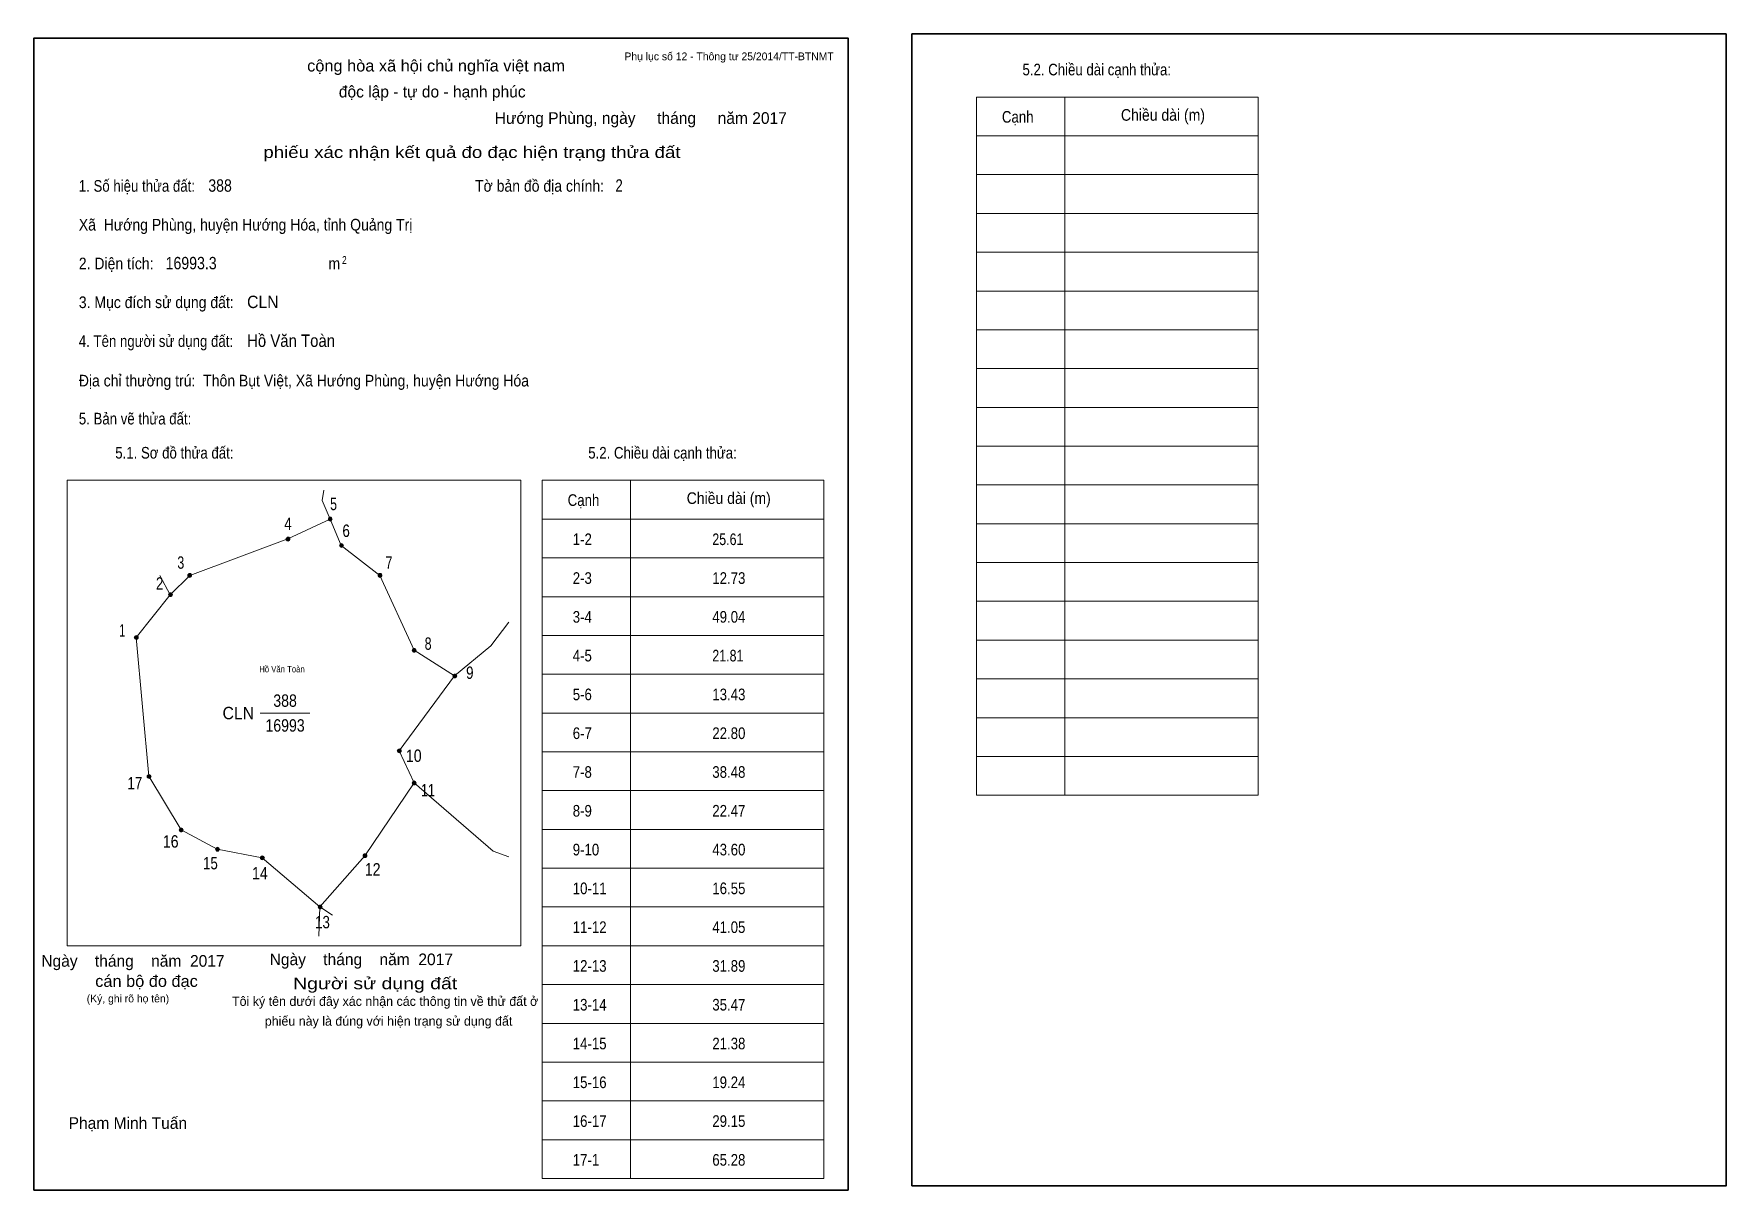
# Model space of a CAD drawing. Header units: centimetres. Extents: x 0 to 43.6, y 0 to 29.8.
import ezdxf
from ezdxf.enums import TextEntityAlignment as Align

# ---------------------------------------------------------------- set-up
doc = ezdxf.new("R2010")
doc.units = ezdxf.units.CM
doc.header["$LTSCALE"] = 0.12
for name, color, linetype in [('30', 7, 'Continuous'), ('34', 7, 'Continuous'), ('62', 7, 'Continuous')]:
    doc.layers.add(name, color=color, linetype=linetype)
for name, color, linetype, lineweight in [('32', 7, 'Continuous', 13), ('33', 7, 'Continuous', 13), ('61', 7, 'Continuous', 13), ('63', 7, 'Continuous', 13)]:
    doc.layers.add(name, color=color, linetype=linetype, lineweight=lineweight)

msp = doc.modelspace()

# ---------------------------------------------------------------- hatches: boundary and pattern name
at = {"layer": '32'}
for points in [[(7.6939, 17.3, 1), (7.5939, 17.3, 1)], [(6.607, 16.7849, 1), (6.507, 16.7849, 1)], [(7.9856, 16.6195, 1), (7.8856, 16.6195, 1)], [(4.0703, 15.8475, 1), (3.9703, 15.8475, 1)], [(8.9782, 15.8475, 1), (8.8782, 15.8475, 1)], [(3.574, 15.3512, 1), (3.474, 15.3512, 1)], [(2.6917, 14.2483, 1), (2.5917, 14.2483, 1)], [(9.8605, 13.9174, 1), (9.7605, 13.9174, 1)], [(10.9083, 13.2557, 1), (10.8083, 13.2557, 1)], [(9.4745, 11.3256, 1), (9.3745, 11.3256, 1)], [(3.0226, 10.6638, 1), (2.9226, 10.6638, 1)], [(9.8605, 10.4984, 1), (9.7605, 10.4984, 1)], [(3.8497, 9.2852, 1), (3.7497, 9.2852, 1)], [(4.7872, 8.7889, 1), (4.6872, 8.7889, 1)], [(5.9453, 8.5683, 1), (5.8453, 8.5683, 1)], [(8.5922, 8.6235, 1), (8.4922, 8.6235, 1)], [(7.4342, 7.3, 1), (7.3342, 7.3, 1)]]:
    msp.add_hatch(color=256, dxfattribs=at).paths.add_polyline_path(points)

# ---------------------------------------------------------------- linework, layer by layer
for centre in [(7.6439, 17.3), (6.557, 16.7849), (7.9356, 16.6195), (4.0203, 15.8475), (8.9282, 15.8475), (3.524, 15.3512), (2.6417, 14.2483), (9.8105, 13.9174), (10.8583, 13.2557), (9.4245, 11.3256), (2.9726, 10.6638), (9.8105, 10.4984), (3.7997, 9.2852), (4.7372, 8.7889), (5.8953, 8.5683), (8.5422, 8.6235), (7.3842, 7.3)]:
    msp.add_circle(centre, 0.05, dxfattribs=at)
at = {"layer": '33'}
msp.add_line((5.84, 12.3), (7.12, 12.3), dxfattribs=at)
at = {"layer": '61'}
for p, q in [((3.52, 15.35), (3.25, 15.85)), ((7.35, 6.55), (7.38, 7.3))]:
    msp.add_line(p, q, dxfattribs=at)
for points in [[(7.64, 17.3), (7.44, 17.78), (7.48, 18.05)], [(7.64, 17.3), (6.55, 16.79), (4.02, 15.85), (3.52, 15.35)], [(10.85, 13.26), (9.81, 13.92), (8.92, 15.85), (7.93, 16.62), (7.64, 17.3)], [(3.52, 15.35), (2.64, 14.25), (2.97, 10.67), (3.8, 9.29), (4.73, 8.79), (5.89, 8.57), (7.38, 7.3), (7.7, 7.09)], [(12.25, 14.64), (11.79, 14.03), (10.85, 13.26)], [(10.85, 13.26), (9.42, 11.33), (9.81, 10.5)], [(7.38, 7.3), (8.54, 8.62), (9.81, 10.5)], [(9.81, 10.5), (11.85, 8.74), (12.25, 8.59)]]:
    msp.add_lwpolyline(points, dxfattribs=at)
at = {"layer": '63'}
for p, q in [((24.31, 28.18), (31.58, 28.18)), ((24.31, 10.18), (24.31, 28.18)), ((26.59, 10.18), (26.59, 28.18)), ((31.58, 10.18), (31.58, 28.18)), ((24.31, 27.18), (31.58, 27.18)), ((24.31, 26.18), (31.58, 26.18)), ((24.31, 25.18), (31.58, 25.18)), ((24.31, 24.18), (31.58, 24.18)), ((24.31, 23.18), (31.58, 23.18)), ((24.31, 22.18), (31.58, 22.18)), ((24.31, 21.18), (31.58, 21.18)), ((24.31, 20.18), (31.58, 20.18)), ((24.31, 19.18), (31.58, 19.18)), ((0.86, 18.3), (12.56, 18.3)), ((0.86, 6.3), (0.86, 18.3)), ((12.56, 6.3), (12.56, 18.3)), ((13.11, 18.3), (20.38, 18.3)), ((13.11, 0.3), (13.11, 18.3)), ((15.39, 0.3), (15.39, 18.3)), ((20.38, 0.3), (20.38, 18.3)), ((24.31, 18.18), (31.58, 18.18)), ((13.11, 17.3), (20.38, 17.3)), ((24.31, 17.18), (31.58, 17.18)), ((13.11, 16.3), (20.38, 16.3)), ((24.31, 16.18), (31.58, 16.18)), ((13.11, 15.3), (20.38, 15.3)), ((24.31, 15.18), (31.58, 15.18)), ((13.11, 14.3), (20.38, 14.3)), ((24.31, 14.18), (31.58, 14.18)), ((13.11, 13.3), (20.38, 13.3)), ((24.31, 13.18), (31.58, 13.18)), ((13.11, 12.3), (20.38, 12.3)), ((24.31, 12.18), (31.58, 12.18)), ((24.31, 12.18), (31.58, 12.18)), ((13.11, 11.3), (20.38, 11.3)), ((24.31, 11.18), (31.58, 11.18)), ((13.11, 10.3), (20.38, 10.3)), ((24.31, 10.18), (31.58, 10.18)), ((13.11, 9.3), (20.38, 9.3)), ((13.11, 8.3), (20.38, 8.3)), ((13.11, 7.3), (20.38, 7.3)), ((0.86, 6.3), (12.56, 6.3)), ((13.11, 6.3), (20.38, 6.3)), ((13.11, 5.3), (20.38, 5.3)), ((13.11, 4.3), (20.38, 4.3)), ((13.11, 3.3), (20.38, 3.3)), ((13.11, 2.3), (20.38, 2.3)), ((13.11, 2.3), (20.38, 2.3)), ((13.11, 1.3), (20.38, 1.3)), ((13.11, 0.3), (20.38, 0.3))]:
    msp.add_line(p, q, dxfattribs=at)
at = {"layer": '63', "lineweight": 35}
for points in [[(0, 0), (0, 29.7), (21, 29.7), (21, 0)], [(22.65, 0.11), (22.65, 29.81), (43.65, 29.81), (43.65, 0.11)]]:
    msp.add_lwpolyline(points, close=True, dxfattribs=at)

# ---------------------------------------------------------------- texts
at = {"layer": '30'}
for s, width, p in [('1-2', 0.85, (13.9, 16.63)), ('25.61', 0.8, (17.5, 16.63)), ('2-3', 0.85, (13.9, 15.63)), ('12.73', 0.85, (17.5, 15.63)), ('3-4', 0.85, (13.9, 14.63)), ('49.04', 0.85, (17.5, 14.63)), ('4-5', 0.85, (13.9, 13.63)), ('21.81', 0.8, (17.5, 13.63)), ('5-6', 0.85, (13.9, 12.63)), ('13.43', 0.85, (17.5, 12.63)), ('6-7', 0.85, (13.9, 11.63)), ('22.80', 0.85, (17.5, 11.63)), ('7-8', 0.85, (13.9, 10.63)), ('38.48', 0.85, (17.5, 10.63)), ('8-9', 0.85, (13.9, 9.63)), ('22.47', 0.85, (17.5, 9.63)), ('9-10', 0.85, (13.9, 8.63)), ('43.60', 0.85, (17.5, 8.63)), ('10-11', 0.85, (13.9, 7.63)), ('16.55', 0.85, (17.5, 7.63)), ('11-12', 0.85, (13.9, 6.63)), ('41.05', 0.85, (17.5, 6.63)), ('12-13', 0.85, (13.9, 5.63)), ('31.89', 0.85, (17.5, 5.63)), ('13-14', 0.85, (13.9, 4.63)), ('35.47', 0.85, (17.5, 4.63)), ('14-15', 0.85, (13.9, 3.63)), ('21.38', 0.85, (17.5, 3.63)), ('15-16', 0.85, (13.9, 2.63)), ('19.24', 0.85, (17.5, 2.63)), ('16-17', 0.85, (13.9, 1.63)), ('29.15', 0.85, (17.5, 1.63)), ('17-1', 0.85, (13.9, 0.63)), ('65.28', 0.85, (17.5, 0.63))]:
    msp.add_text(s, height=0.3, dxfattribs=dict(at, width=width)).set_placement(p)
at = {"layer": '32'}
for s, width, p in [('5', 0.75, (7.73, 17.53)), ('4', 0.8, (6.555, 17.02)), ('6', 0.8, (8.055, 16.84)), ('3', 0.75, (3.79, 16.02)), ('7', 0.75, (9.16, 16.02)), ('2', 0.8, (3.245, 15.48)), ('1', 0.65, (2.28, 14.27)), ('8', 0.75, (10.17, 13.93)), ('9', 0.8, (11.245, 13.18)), ('10', 0.85, (9.8, 11.04)), ('17', 0.8, (2.605, 10.33)), ('11', 0.75, (10.165, 10.15)), ('16', 0.85, (3.53, 8.83)), ('15', 0.8, (4.555, 8.27)), ('14', 0.85, (5.83, 8.01)), ('12', 0.85, (8.74, 8.11)), ('13', 0.8, (7.445, 6.75))]:
    msp.add_text(s, height=0.32, dxfattribs=dict(at, width=width)).set_placement(p, align=Align.CENTER)
at = {"layer": '33', "width": 0.85}
for s, p in [('388', (6.48, 12.46)), ('16993', (6.48, 11.82))]:
    msp.add_text(s, height=0.32, dxfattribs=at).set_placement(p, align=Align.CENTER)
at = {"layer": '33', "width": 0.95}
msp.add_text('CLN', height=0.32, dxfattribs=at).set_placement((5.68, 12.14), align=Align.RIGHT)
at = {"layer": '34'}
for s, width, p in [('388', 0.85, (4.5, 25.74)), ('2', 0.8, (15, 25.74)), ('16993.3', 0.85, (3.4, 23.74)), ('CLN', 0.95, (5.5, 22.74)), ('Hồ Văn Toàn', 0.9, (5.5, 21.74))]:
    msp.add_text(s, height=0.32, dxfattribs=dict(at, width=width)).set_placement(p)
at = {"layer": '62', "width": 0.9}
msp.add_text('Hồ Văn Toàn', height=0.1654, dxfattribs=at).set_placement((6.4, 13.35), align=Align.CENTER)
at = {"layer": '63'}
for s, height, p in [('Phụ lục số 12 - Thông tư 25/2014/TT-BTNMT', 0.2, (20.63, 29.13)), ('Ngày    tháng    năm  2017', 0.3, (10.81, 5.8)), ('Ngày    tháng    năm  2017', 0.3, (4.92, 5.76)), ('(Ký, ghi rõ họ tên)', 0.2, (3.49, 4.84))]:
    msp.add_text(s, height=height, dxfattribs=at).set_placement(p, align=Align.RIGHT)
at = {"layer": '63', "width": 1.05}
msp.add_text('cộng hòa xã hội chủ nghĩa việt nam', height=0.3, dxfattribs=at).set_placement((10.375, 28.84), align=Align.CENTER)
at = {"layer": '63'}
for s, height, width, p in [('5.2. Chiều dài cạnh thửa:', 0.3, 0.85, (25.5, 28.74)), ('Cạnh', 0.3, 0.85, (24.97, 27.52)), ('Chiều dài (m)', 0.3, 0.9, (28.04, 27.57)), ('1. Số hiệu thửa đất:', 0.3, 0.85, (1.16, 25.74)), ('Tờ bản đồ địa chính:', 0.3, 0.9, (11.38, 25.74)), ('Xã  Hướng Phùng, huyện Hướng Hóa, tỉnh Quảng Trị', 0.3, 0.9, (1.16, 24.74)), ('2. Diện tích:', 0.3, 0.9, (1.16, 23.74)), ('2', 0.2, 0.8, (7.95, 23.88)), ('m', 0.3, 0.9, (7.6, 23.74)), ('3. Mục đích sử dụng đất:', 0.3, 0.9, (1.16, 22.74)), ('4. Tên người sử dụng đất:', 0.3, 0.85, (1.16, 21.74)), ('Địa chỉ thường trú:  Thôn Bụt Việt, Xã Hướng Phùng, huyện Hướng Hóa', 0.3, 0.9, (1.16, 20.72)), ('5. Bản vẽ thửa đất:', 0.3, 0.85, (1.16, 19.74)), ('5.1. Sơ đồ thửa đất:', 0.3, 0.85, (2.1, 18.86)), ('5.2. Chiều dài cạnh thửa:', 0.3, 0.85, (14.3, 18.86)), ('Cạnh', 0.3, 0.85, (13.77, 17.64)), ('Chiều dài (m)', 0.3, 0.9, (16.84, 17.69))]:
    msp.add_text(s, height=height, dxfattribs=dict(at, width=width)).set_placement(p)
for s, height, p in [('độc lập - tự do - hạnh phúc', 0.3, (10.275, 28.17)), ('Hướng Phùng, ngày     tháng     năm 2017', 0.3, (15.655, 27.49)), ('Tôi ký tên dưới đây xác nhận các thông tin về thử đất ở ', 0.24, (9.105, 4.75)), ('phiếu này là đúng với hiện trạng sử dụng đất', 0.24, (9.15, 4.24)), ('Phạm Minh Tuấn', 0.3, (2.425, 1.58))]:
    msp.add_text(s, height=height, dxfattribs=at).set_placement(p, align=Align.CENTER)
for s, width, p in [('phiếu xác nhận kết quả đo đạc hiện trạng thửa đất', 1.2, (16.68, 26.61)), ('cán bộ đo đạc', 1.05, (4.23, 5.24)), ('Người sử dụng đất', 1.25, (10.92, 5.18))]:
    msp.add_text(s, height=0.3, dxfattribs=dict(at, width=width)).set_placement(p, align=Align.RIGHT)

doc.saveas('drawing.dxf')
